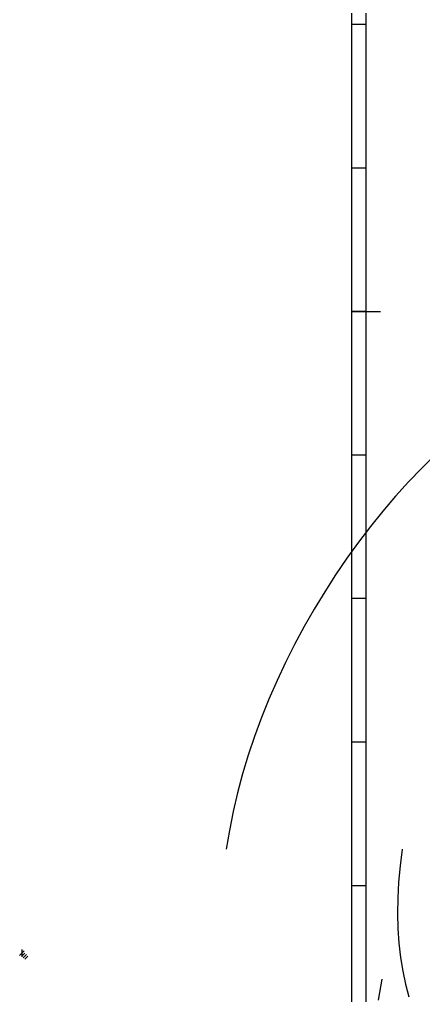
# Model space of a CAD drawing. Extents: x -1 to 1284, y 105 to 936.
# Drawn here: x -0.8 to 139.9, y 282.2 to 622.3 of the extents above; entities that cross this region are included whole.
import ezdxf

# ---------------------------------------------------------------- set-up
doc = ezdxf.new("R2010")
doc.units = 0

msp = doc.modelspace()

# ---------------------------------------------------------------- linework, layer by layer
for p, q in [((115, 105), (115, 936)), ((120, 110), (120, 930.999)), ((120, 620.5), (115, 620.5)), ((120, 570.499), (115, 570.499)), ((115, 520.5), (125, 520.5)), ((120, 520.5), (115, 520.5)), ((120, 470.5), (115, 470.5)), ((144.068819, 470.585265), (139.364285, 465.982124)), ((139.364285, 465.982124), (134.747764, 461.180527)), ((134.747764, 461.180527), (130.226666, 456.191038)), ((130.226666, 456.191038), (125.808397, 451.02422)), ((125.808397, 451.02422), (121.500364, 445.690638)), ((121.500364, 445.690638), (117.309976, 440.200854)), ((117.309976, 440.200854), (113.244641, 434.565433)), ((113.244641, 434.565433), (109.311765, 428.794938)), ((109.311765, 428.794938), (105.518757, 422.899933)), ((105.518757, 422.899933), (101.873023, 416.890982)), ((120, 420.5), (115, 420.5)), ((101.873023, 416.890982), (98.381973, 410.778648)), ((98.381973, 410.778648), (95.053013, 404.573496)), ((95.053013, 404.573496), (91.893551, 398.286088)), ((91.893551, 398.286088), (88.910994, 391.926989)), ((88.910994, 391.926989), (86.112751, 385.506763)), ((86.112751, 385.506763), (83.506229, 379.035972)), ((83.506229, 379.035972), (81.098835, 372.525181)), ((81.098835, 372.525181), (78.897978, 365.984954)), ((120, 370.5), (115, 370.5)), ((78.897978, 365.984954), (76.911064, 359.425854)), ((76.911064, 359.425854), (75.145502, 352.858445)), ((75.145502, 352.858445), (73.608699, 346.29329)), ((73.608699, 346.29329), (72.308062, 339.740954)), ((72.308062, 339.740954), (71.251, 333.212)), ((132.517, 333.212), (131.78817, 327.41654)), ((131.78817, 327.41654), (131.277832, 321.7463)), ((120, 320.5), (115, 320.5)), ((131.277832, 321.7463), (130.984587, 316.208744)), ((130.984587, 316.208744), (130.907036, 310.811339)), ((130.907036, 310.811339), (131.04378, 305.561551)), ((131.04378, 305.561551), (131.393421, 300.466846)), ((131.393421, 300.466846), (131.95456, 295.53469)), ((131.95456, 295.53469), (132.725797, 290.772549)), ((132.725797, 290.772549), (133.705735, 286.18789)), ((125.396, 287.882), (124.120057, 280.617262)), ((133.705735, 286.18789), (134.892974, 281.788178))]:
    msp.add_line(p, q)
at = {"layer": 'Layer 1'}
for p, q in [((0.793749, 297.794), (-0.793749, 296.206)), ((0, 298.323), (0, 295.677)), ((1.05833, 297), (0, 295.94167)), ((1.5875, 296.471), (0.52917, 295.41267)), ((2.11666, 295.942), (1.05833, 294.88367))]:
    msp.add_line(p, q, dxfattribs=at)

doc.saveas('drawing.dxf')
